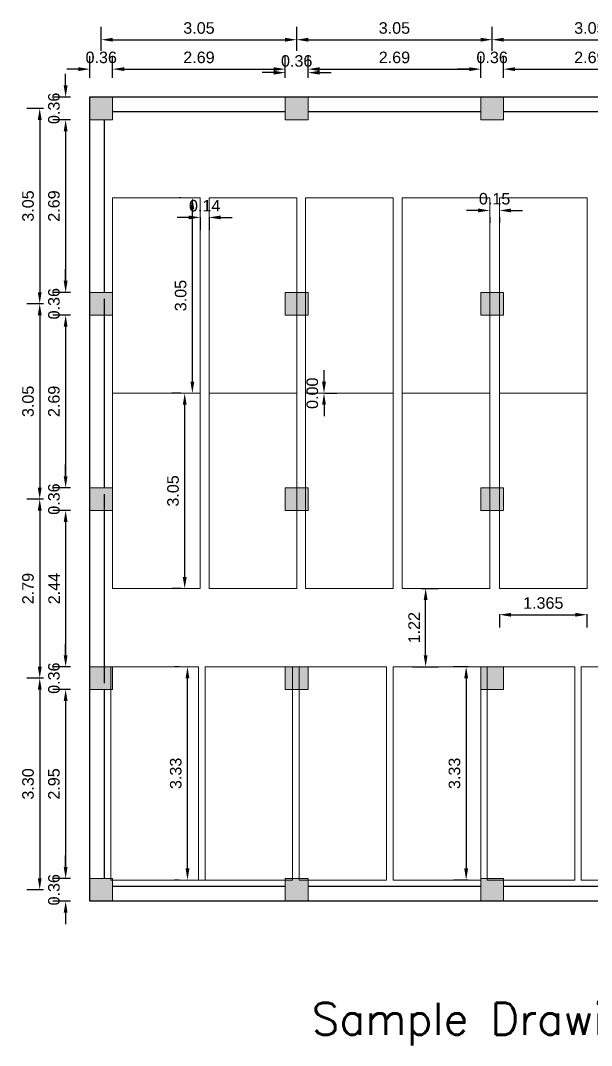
# Model space of a CAD drawing. Header units: metres. Extents: x 642627 to 642864, y 3061318 to 3061472.
# Drawn here: x 642708.19 to 642717.09, y 3061414.93 to 3061430.93 of the extents above; entities that cross this region are included whole.
import ezdxf

# ---------------------------------------------------------------- set-up
doc = ezdxf.new("R2010")
doc.units = ezdxf.units.M
doc.header["$MEASUREMENT"] = 0
doc.header["$PDMODE"] = 3
doc.header["$PDSIZE"] = 0.4
doc.linetypes.add('ACAD_ISO04W100', pattern=[30, 24, -3, 0, -3])
doc.layers.add('c_line', color=64, linetype='ACAD_ISO04W100', lineweight=9)
doc.layers.add('Frame', color=252, linetype='Continuous', lineweight=9)
doc.layers.add('Concrete Part', color=7, linetype='Continuous')
doc.styles.add('romans', font='romans.shx')
doc.styles.get("Standard").update_dxf_attribs({"font": 'arial.ttf'})
doc.dimstyles.get("Standard").update_dxf_attribs({"dimtxt": 0.18, "dimasz": 0.18, "dimexe": 0.18, "dimexo": 0.0625, "dimgap": 0.09, "dimtad": 1, "dimzin": 0, "dimdsep": 46, "dimtxsty": 'Standard', "dimcen": 0.09, "dimadec": 0, "dimazin": 0, "dimtfac": 1, "dimtix": 1, "dimtofl": 0, "dimtmove": 0, "dimatfit": 3, "dimfxl": 1, "dimtolj": 1, "dimtzin": 0, "dimarcsym": 0})

# ---------------------------------------------------------------- blocks, each defined once
blk = doc.blocks.new('*D60')
at = {"layer": 'c_line', "color": 0, "lineweight": -2, "transparency": 16777216}
for p, q in [((642714.439, 3061422.062), (642714.706, 3061422.062)), ((642714.506, 3061421.022), (642714.506, 3061421.882)), ((642714.3, 3061420.842), (642714.706, 3061420.842))]:
    blk.add_line(p, q, dxfattribs=at)
at = {"layer": 'c_line', "color": 0, "transparency": 16777216}
for points in [[(642714.476, 3061421.882), (642714.536, 3061421.882), (642714.506, 3061422.062)], [(642714.476, 3061421.022), (642714.536, 3061421.022), (642714.506, 3061420.842)]]:
    blk.add_solid(points, dxfattribs=at)
at = {"layer": 'Defpoints', "color": 0, "transparency": 16777216}
for p in [(642714.139, 3061422.062), (642714.506, 3061422.062), (642714, 3061420.842)]:
    blk.add_point(p, dxfattribs=at)
at = {"layer": 'c_line', "color": 0, "transparency": 16777216, "insert": (642714.326, 3061421.452), "char_height": 0.18, "attachment_point": 5, "rotation": 90}
blk.add_mtext('\\A1;1.22', dxfattribs=at)
blk = doc.blocks.new('*D61')
at = {"layer": 'c_line', "color": 0, "lineweight": -2, "transparency": 16777216}
for p, q in [((642715.167, 3061420.842), (642714.938, 3061420.842)), ((642715.138, 3061420.662), (642715.138, 3061417.695)), ((642715.167, 3061417.515), (642714.938, 3061417.515))]:
    blk.add_line(p, q, dxfattribs=at)
at = {"layer": 'c_line', "color": 0, "transparency": 16777216}
for points in [[(642715.108, 3061420.662), (642715.168, 3061420.662), (642715.138, 3061420.842)], [(642715.108, 3061417.695), (642715.168, 3061417.695), (642715.138, 3061417.515)]]:
    blk.add_solid(points, dxfattribs=at)
at = {"layer": 'Defpoints', "color": 0, "transparency": 16777216}
for p in [(642715.467, 3061420.842), (642715.138, 3061417.515), (642715.467, 3061417.515)]:
    blk.add_point(p, dxfattribs=at)
at = {"layer": 'c_line', "color": 0, "transparency": 16777216, "insert": (642714.956, 3061419.179), "char_height": 0.18, "attachment_point": 5, "rotation": 90}
blk.add_mtext('\\A1;3.33', dxfattribs=at)
blk = doc.blocks.new('*D63')
at = {"layer": 'c_line', "color": 0, "lineweight": -2, "transparency": 16777216}
for p, q in [((642712.921, 3061425.29), (642712.921, 3061425.47)), ((642712.934, 3061425.11), (642713.121, 3061425.11)), ((642712.934, 3061425.11), (642713.121, 3061425.11)), ((642712.921, 3061424.93), (642712.921, 3061424.75))]:
    blk.add_line(p, q, dxfattribs=at)
at = {"layer": 'c_line', "color": 0, "transparency": 16777216}
for points in [[(642712.891, 3061425.29), (642712.951, 3061425.29), (642712.921, 3061425.11)], [(642712.891, 3061424.93), (642712.951, 3061424.93), (642712.921, 3061425.11)]]:
    blk.add_solid(points, dxfattribs=at)
at = {"layer": 'Defpoints', "color": 0, "transparency": 16777216}
for p in [(642712.634, 3061425.11), (642712.634, 3061425.11), (642712.921, 3061425.11)]:
    blk.add_point(p, dxfattribs=at)
at = {"layer": 'c_line', "color": 0, "transparency": 16777216, "insert": (642712.739, 3061425.11), "char_height": 0.18, "attachment_point": 5, "rotation": 90}
blk.add_mtext('\\A1;0.00', dxfattribs=at)
blk = doc.blocks.new('*D69')
at = {"layer": 'c_line', "color": 0, "lineweight": -2, "transparency": 16777216}
for p, q in [((642710.69, 3061428.158), (642710.668, 3061428.158)), ((642710.868, 3061425.29), (642710.868, 3061427.978)), ((642710.69, 3061425.11), (642710.668, 3061425.11))]:
    blk.add_line(p, q, dxfattribs=at)
at = {"layer": 'c_line', "color": 0, "transparency": 16777216}
for points in [[(642710.838, 3061427.978), (642710.898, 3061427.978), (642710.868, 3061428.158)], [(642710.838, 3061425.29), (642710.898, 3061425.29), (642710.868, 3061425.11)]]:
    blk.add_solid(points, dxfattribs=at)
at = {"layer": 'Defpoints', "color": 0, "transparency": 16777216}
for p in [(642710.868, 3061428.158), (642710.99, 3061428.158), (642710.99, 3061425.11)]:
    blk.add_point(p, dxfattribs=at)
at = {"layer": 'c_line', "color": 0, "transparency": 16777216, "insert": (642710.686, 3061426.634), "char_height": 0.18, "attachment_point": 5, "rotation": 90}
blk.add_mtext('\\A1;3.05', dxfattribs=at)
blk = doc.blocks.new('*D70')
at = {"layer": 'c_line', "color": 0, "lineweight": -2, "transparency": 16777216}
for p, q in [((642710.69, 3061425.11), (642710.549, 3061425.11)), ((642710.749, 3061422.242), (642710.749, 3061424.93)), ((642710.69, 3061422.062), (642710.549, 3061422.062))]:
    blk.add_line(p, q, dxfattribs=at)
at = {"layer": 'c_line', "color": 0, "transparency": 16777216}
for points in [[(642710.719, 3061424.93), (642710.779, 3061424.93), (642710.749, 3061425.11)], [(642710.719, 3061422.242), (642710.779, 3061422.242), (642710.749, 3061422.062)]]:
    blk.add_solid(points, dxfattribs=at)
at = {"layer": 'Defpoints', "color": 0, "transparency": 16777216}
for p in [(642710.749, 3061425.11), (642710.99, 3061425.11), (642710.99, 3061422.062)]:
    blk.add_point(p, dxfattribs=at)
at = {"layer": 'c_line', "color": 0, "transparency": 16777216, "insert": (642710.567, 3061423.586), "char_height": 0.18, "attachment_point": 5, "rotation": 90}
blk.add_mtext('\\A1;3.05', dxfattribs=at)
blk = doc.blocks.new('*D71')
at = {"layer": 'c_line', "color": 0, "lineweight": -2, "transparency": 16777216}
for p, q in [((642710.664, 3061420.842), (642710.592, 3061420.842)), ((642710.792, 3061417.695), (642710.792, 3061420.662)), ((642710.664, 3061417.515), (642710.592, 3061417.515))]:
    blk.add_line(p, q, dxfattribs=at)
at = {"layer": 'c_line', "color": 0, "transparency": 16777216}
for points in [[(642710.762, 3061420.662), (642710.822, 3061420.662), (642710.792, 3061420.842)], [(642710.762, 3061417.695), (642710.822, 3061417.695), (642710.792, 3061417.515)]]:
    blk.add_solid(points, dxfattribs=at)
at = {"layer": 'Defpoints', "color": 0, "transparency": 16777216}
for p in [(642710.792, 3061420.842), (642710.964, 3061420.842), (642710.964, 3061417.515)]:
    blk.add_point(p, dxfattribs=at)
at = {"layer": 'c_line', "color": 0, "transparency": 16777216, "insert": (642710.61, 3061419.179), "char_height": 0.18, "attachment_point": 5, "rotation": 90}
blk.add_mtext('\\A1;3.33', dxfattribs=at)
blk = doc.blocks.new('*D72')
at = {"layer": 'c_line', "color": 0, "lineweight": -2, "transparency": 16777216}
for p, q in [((642710.81, 3061427.853), (642710.63, 3061427.853)), ((642710.99, 3061427.858), (642710.99, 3061427.653)), ((642711.13, 3061427.858), (642711.13, 3061427.653)), ((642711.31, 3061427.853), (642711.49, 3061427.853))]:
    blk.add_line(p, q, dxfattribs=at)
at = {"layer": 'c_line', "color": 0, "transparency": 16777216}
for points in [[(642710.81, 3061427.883), (642710.81, 3061427.823), (642710.99, 3061427.853)], [(642711.31, 3061427.883), (642711.31, 3061427.823), (642711.13, 3061427.853)]]:
    blk.add_solid(points, dxfattribs=at)
at = {"layer": 'Defpoints', "color": 0, "transparency": 16777216}
for p in [(642710.99, 3061428.158), (642711.13, 3061428.158), (642711.13, 3061427.853)]:
    blk.add_point(p, dxfattribs=at)
at = {"layer": 'c_line', "color": 0, "transparency": 16777216, "insert": (642711.06, 3061428.035), "char_height": 0.18, "attachment_point": 5}
blk.add_mtext('\\A1;0.14', dxfattribs=at)
blk = doc.blocks.new('*D64')
at = {"layer": 'c_line', "color": 0, "lineweight": -2, "transparency": 16777216}
for p, q in [((642715.325, 3061427.962), (642715.145, 3061427.962)), ((642715.505, 3061427.858), (642715.505, 3061427.762)), ((642715.657, 3061427.858), (642715.657, 3061427.762)), ((642715.837, 3061427.962), (642716.017, 3061427.962))]:
    blk.add_line(p, q, dxfattribs=at)
at = {"layer": 'c_line', "color": 0, "transparency": 16777216}
for points in [[(642715.325, 3061427.992), (642715.325, 3061427.932), (642715.505, 3061427.962)], [(642715.837, 3061427.992), (642715.837, 3061427.932), (642715.657, 3061427.962)]]:
    blk.add_solid(points, dxfattribs=at)
at = {"layer": 'Defpoints', "color": 0, "transparency": 16777216}
for p in [(642715.505, 3061428.158), (642715.657, 3061428.158), (642715.505, 3061427.962)]:
    blk.add_point(p, dxfattribs=at)
at = {"layer": 'c_line', "color": 0, "transparency": 16777216, "insert": (642715.581, 3061428.144), "char_height": 0.18, "attachment_point": 5}
blk.add_mtext('\\A1;0.15', dxfattribs=at)
blk = doc.blocks.new('*D65')
at = {"layer": 'c_line', "color": 0, "lineweight": -2, "transparency": 16777216}
for p, q in [((642709.269, 3061430.032), (642709.269, 3061430.367)), ((642709.625, 3061430.032), (642709.625, 3061430.367)), ((642709.089, 3061430.167), (642708.909, 3061430.167)), ((642709.805, 3061430.167), (642709.985, 3061430.167))]:
    blk.add_line(p, q, dxfattribs=at)
at = {"layer": 'c_line', "color": 0, "transparency": 16777216}
for points in [[(642709.089, 3061430.197), (642709.089, 3061430.137), (642709.269, 3061430.167)], [(642709.805, 3061430.197), (642709.805, 3061430.137), (642709.625, 3061430.167)]]:
    blk.add_solid(points, dxfattribs=at)
at = {"layer": 'Defpoints', "color": 0, "transparency": 16777216}
for p in [(642709.625, 3061430.167), (642709.269, 3061429.732), (642709.625, 3061429.732)]:
    blk.add_point(p, dxfattribs=at)
at = {"layer": 'c_line', "color": 0, "transparency": 16777216, "insert": (642709.447, 3061430.349), "char_height": 0.18, "attachment_point": 5}
blk.add_mtext('\\A1;0.36', dxfattribs=at)
blk = doc.blocks.new('*D66')
at = {"layer": 'c_line', "color": 0, "lineweight": -2, "transparency": 16777216}
for p, q in [((642708.892, 3061429.912), (642708.892, 3061430.092)), ((642708.969, 3061429.732), (642708.692, 3061429.732)), ((642708.969, 3061429.377), (642708.692, 3061429.377)), ((642708.892, 3061429.197), (642708.892, 3061429.017))]:
    blk.add_line(p, q, dxfattribs=at)
at = {"layer": 'c_line', "color": 0, "transparency": 16777216}
for points in [[(642708.862, 3061429.912), (642708.922, 3061429.912), (642708.892, 3061429.732)], [(642708.862, 3061429.197), (642708.922, 3061429.197), (642708.892, 3061429.377)]]:
    blk.add_solid(points, dxfattribs=at)
at = {"layer": 'Defpoints', "color": 0, "transparency": 16777216}
for p in [(642709.269, 3061429.732), (642708.892, 3061429.377), (642709.269, 3061429.377)]:
    blk.add_point(p, dxfattribs=at)
at = {"layer": 'c_line', "color": 0, "transparency": 16777216, "insert": (642708.71, 3061429.555), "char_height": 0.18, "attachment_point": 5, "rotation": 90}
blk.add_mtext('\\A1;0.36', dxfattribs=at)
blk = doc.blocks.new('*D67')
at = {"layer": 'c_line', "color": 0, "lineweight": -2, "transparency": 16777216}
for p, q in [((642709.447, 3061430.455), (642709.447, 3061430.826)), ((642712.495, 3061430.455), (642712.495, 3061430.826)), ((642709.627, 3061430.626), (642712.315, 3061430.626))]:
    blk.add_line(p, q, dxfattribs=at)
at = {"layer": 'c_line', "color": 0, "transparency": 16777216}
for points in [[(642709.627, 3061430.656), (642709.627, 3061430.596), (642709.447, 3061430.626)], [(642712.315, 3061430.656), (642712.315, 3061430.596), (642712.495, 3061430.626)]]:
    blk.add_solid(points, dxfattribs=at)
at = {"layer": 'Defpoints', "color": 0, "transparency": 16777216}
for p in [(642712.495, 3061430.626), (642709.447, 3061429.555), (642712.495, 3061429.555)]:
    blk.add_point(p, dxfattribs=at)
at = {"layer": 'c_line', "color": 0, "transparency": 16777216, "insert": (642710.971, 3061430.808), "char_height": 0.18, "attachment_point": 5}
blk.add_mtext('\\A1;3.05', dxfattribs=at)
blk = doc.blocks.new('*D84')
at = {"layer": 'c_line', "color": 0, "lineweight": -2, "transparency": 16777216}
for p, q in [((642708.547, 3061429.555), (642708.288, 3061429.555)), ((642708.488, 3061429.375), (642708.488, 3061426.687)), ((642708.547, 3061426.507), (642708.288, 3061426.507))]:
    blk.add_line(p, q, dxfattribs=at)
at = {"layer": 'c_line', "color": 0, "transparency": 16777216}
for points in [[(642708.458, 3061429.375), (642708.518, 3061429.375), (642708.488, 3061429.555)], [(642708.458, 3061426.687), (642708.518, 3061426.687), (642708.488, 3061426.507)]]:
    blk.add_solid(points, dxfattribs=at)
at = {"layer": 'Defpoints', "color": 0, "transparency": 16777216}
for p in [(642709.447, 3061429.555), (642708.488, 3061426.507), (642709.447, 3061426.507)]:
    blk.add_point(p, dxfattribs=at)
at = {"layer": 'c_line', "color": 0, "transparency": 16777216, "insert": (642708.306, 3061428.031), "char_height": 0.18, "attachment_point": 5, "rotation": 90}
blk.add_mtext('\\A1;3.05', dxfattribs=at)
blk = doc.blocks.new('*D85')
at = {"layer": 'c_line', "color": 0, "lineweight": -2, "transparency": 16777216}
for p, q in [((642709.625, 3061430.032), (642709.625, 3061430.367)), ((642712.317, 3061430.087), (642712.317, 3061430.367)), ((642709.805, 3061430.167), (642712.137, 3061430.167))]:
    blk.add_line(p, q, dxfattribs=at)
at = {"layer": 'c_line', "color": 0, "transparency": 16777216}
for points in [[(642709.805, 3061430.197), (642709.805, 3061430.137), (642709.625, 3061430.167)], [(642712.137, 3061430.197), (642712.137, 3061430.137), (642712.317, 3061430.167)]]:
    blk.add_solid(points, dxfattribs=at)
at = {"layer": 'Defpoints', "color": 0, "transparency": 16777216}
for p in [(642712.317, 3061430.167), (642712.317, 3061429.787), (642709.625, 3061429.732)]:
    blk.add_point(p, dxfattribs=at)
at = {"layer": 'c_line', "color": 0, "transparency": 16777216, "insert": (642710.971, 3061430.349), "char_height": 0.18, "attachment_point": 5}
blk.add_mtext('\\A1;2.69', dxfattribs=at)
blk = doc.blocks.new('*D86')
at = {"layer": 'c_line', "color": 0, "lineweight": -2, "transparency": 16777216}
for p, q in [((642712.317, 3061430.032), (642712.317, 3061430.312)), ((642712.673, 3061430.032), (642712.673, 3061430.312)), ((642712.137, 3061430.112), (642711.957, 3061430.112)), ((642712.853, 3061430.112), (642713.033, 3061430.112))]:
    blk.add_line(p, q, dxfattribs=at)
at = {"layer": 'c_line', "color": 0, "transparency": 16777216}
for points in [[(642712.137, 3061430.142), (642712.137, 3061430.082), (642712.317, 3061430.112)], [(642712.853, 3061430.142), (642712.853, 3061430.082), (642712.673, 3061430.112)]]:
    blk.add_solid(points, dxfattribs=at)
at = {"layer": 'Defpoints', "color": 0, "transparency": 16777216}
for p in [(642712.673, 3061430.112), (642712.317, 3061429.732), (642712.673, 3061429.732)]:
    blk.add_point(p, dxfattribs=at)
at = {"layer": 'c_line', "color": 0, "transparency": 16777216, "insert": (642712.495, 3061430.294), "char_height": 0.18, "attachment_point": 5}
blk.add_mtext('\\A1;0.36', dxfattribs=at)
blk = doc.blocks.new('*D87')
at = {"layer": 'c_line', "color": 0, "lineweight": -2, "transparency": 16777216}
for p, q in [((642712.673, 3061430.032), (642712.673, 3061430.367)), ((642715.365, 3061430.032), (642715.365, 3061430.367)), ((642712.853, 3061430.167), (642715.185, 3061430.167))]:
    blk.add_line(p, q, dxfattribs=at)
at = {"layer": 'c_line', "color": 0, "transparency": 16777216}
for points in [[(642712.853, 3061430.197), (642712.853, 3061430.137), (642712.673, 3061430.167)], [(642715.185, 3061430.197), (642715.185, 3061430.137), (642715.365, 3061430.167)]]:
    blk.add_solid(points, dxfattribs=at)
at = {"layer": 'Defpoints', "color": 0, "transparency": 16777216}
for p in [(642715.365, 3061430.167), (642712.673, 3061429.732), (642715.365, 3061429.732)]:
    blk.add_point(p, dxfattribs=at)
at = {"layer": 'c_line', "color": 0, "transparency": 16777216, "insert": (642714.019, 3061430.349), "char_height": 0.18, "attachment_point": 5}
blk.add_mtext('\\A1;2.69', dxfattribs=at)
blk = doc.blocks.new('*D88')
at = {"layer": 'c_line', "color": 0, "lineweight": -2, "transparency": 16777216}
for p, q in [((642715.365, 3061430.032), (642715.365, 3061430.367)), ((642715.721, 3061430.032), (642715.721, 3061430.367)), ((642715.185, 3061430.167), (642715.005, 3061430.167)), ((642715.901, 3061430.167), (642716.081, 3061430.167))]:
    blk.add_line(p, q, dxfattribs=at)
at = {"layer": 'c_line', "color": 0, "transparency": 16777216}
for points in [[(642715.185, 3061430.197), (642715.185, 3061430.137), (642715.365, 3061430.167)], [(642715.901, 3061430.197), (642715.901, 3061430.137), (642715.721, 3061430.167)]]:
    blk.add_solid(points, dxfattribs=at)
at = {"layer": 'Defpoints', "color": 0, "transparency": 16777216}
for p in [(642715.721, 3061430.167), (642715.365, 3061429.732), (642715.721, 3061429.732)]:
    blk.add_point(p, dxfattribs=at)
at = {"layer": 'c_line', "color": 0, "transparency": 16777216, "insert": (642715.543, 3061430.349), "char_height": 0.18, "attachment_point": 5}
blk.add_mtext('\\A1;0.36', dxfattribs=at)
blk = doc.blocks.new('*D89')
at = {"layer": 'c_line', "color": 0, "lineweight": -2, "transparency": 16777216}
for p, q in [((642715.721, 3061430.032), (642715.721, 3061430.367)), ((642718.413, 3061430.032), (642718.413, 3061430.367)), ((642715.901, 3061430.167), (642718.233, 3061430.167))]:
    blk.add_line(p, q, dxfattribs=at)
at = {"layer": 'c_line', "color": 0, "transparency": 16777216}
for points in [[(642715.901, 3061430.197), (642715.901, 3061430.137), (642715.721, 3061430.167)], [(642718.233, 3061430.197), (642718.233, 3061430.137), (642718.413, 3061430.167)]]:
    blk.add_solid(points, dxfattribs=at)
at = {"layer": 'Defpoints', "color": 0, "transparency": 16777216}
for p in [(642718.413, 3061430.167), (642715.721, 3061429.732), (642718.413, 3061429.732)]:
    blk.add_point(p, dxfattribs=at)
at = {"layer": 'c_line', "color": 0, "transparency": 16777216, "insert": (642717.067, 3061430.349), "char_height": 0.18, "attachment_point": 5}
blk.add_mtext('\\A1;2.69', dxfattribs=at)
blk = doc.blocks.new('*D78')
at = {"layer": 'c_line', "color": 0, "lineweight": -2, "transparency": 16777216}
for p, q in [((642712.495, 3061430.455), (642712.495, 3061430.826)), ((642715.543, 3061430.455), (642715.543, 3061430.826)), ((642712.675, 3061430.626), (642715.363, 3061430.626))]:
    blk.add_line(p, q, dxfattribs=at)
at = {"layer": 'c_line', "color": 0, "transparency": 16777216}
for points in [[(642712.675, 3061430.656), (642712.675, 3061430.596), (642712.495, 3061430.626)], [(642715.363, 3061430.656), (642715.363, 3061430.596), (642715.543, 3061430.626)]]:
    blk.add_solid(points, dxfattribs=at)
at = {"layer": 'Defpoints', "color": 0, "transparency": 16777216}
for p in [(642715.543, 3061430.626), (642712.495, 3061429.555), (642715.543, 3061429.555)]:
    blk.add_point(p, dxfattribs=at)
at = {"layer": 'c_line', "color": 0, "transparency": 16777216, "insert": (642714.019, 3061430.808), "char_height": 0.18, "attachment_point": 5}
blk.add_mtext('\\A1;3.05', dxfattribs=at)
blk = doc.blocks.new('*D91')
at = {"layer": 'c_line', "color": 0, "lineweight": -2, "transparency": 16777216}
for p, q in [((642715.543, 3061430.455), (642715.543, 3061430.826)), ((642718.591, 3061430.455), (642718.591, 3061430.826)), ((642715.723, 3061430.626), (642718.411, 3061430.626))]:
    blk.add_line(p, q, dxfattribs=at)
at = {"layer": 'c_line', "color": 0, "transparency": 16777216}
for points in [[(642715.723, 3061430.656), (642715.723, 3061430.596), (642715.543, 3061430.626)], [(642718.411, 3061430.656), (642718.411, 3061430.596), (642718.591, 3061430.626)]]:
    blk.add_solid(points, dxfattribs=at)
at = {"layer": 'Defpoints', "color": 0, "transparency": 16777216}
for p in [(642718.591, 3061430.626), (642715.543, 3061429.555), (642718.591, 3061429.555)]:
    blk.add_point(p, dxfattribs=at)
at = {"layer": 'c_line', "color": 0, "transparency": 16777216, "insert": (642717.067, 3061430.808), "char_height": 0.18, "attachment_point": 5}
blk.add_mtext('\\A1;3.05', dxfattribs=at)
blk = doc.blocks.new('*D94')
at = {"layer": 'c_line', "color": 0, "lineweight": -2, "transparency": 16777216}
for p, q in [((642708.547, 3061426.507), (642708.288, 3061426.507)), ((642708.488, 3061426.327), (642708.488, 3061423.639)), ((642708.547, 3061423.459), (642708.288, 3061423.459))]:
    blk.add_line(p, q, dxfattribs=at)
at = {"layer": 'c_line', "color": 0, "transparency": 16777216}
for points in [[(642708.458, 3061426.327), (642708.518, 3061426.327), (642708.488, 3061426.507)], [(642708.458, 3061423.639), (642708.518, 3061423.639), (642708.488, 3061423.459)]]:
    blk.add_solid(points, dxfattribs=at)
at = {"layer": 'Defpoints', "color": 0, "transparency": 16777216}
for p in [(642709.447, 3061426.507), (642708.488, 3061423.459), (642709.447, 3061423.459)]:
    blk.add_point(p, dxfattribs=at)
at = {"layer": 'c_line', "color": 0, "transparency": 16777216, "insert": (642708.306, 3061424.983), "char_height": 0.18, "attachment_point": 5, "rotation": 90}
blk.add_mtext('\\A1;3.05', dxfattribs=at)
blk = doc.blocks.new('*D95')
at = {"layer": 'c_line', "color": 0, "lineweight": -2, "transparency": 16777216}
for p, q in [((642708.547, 3061423.459), (642708.288, 3061423.459)), ((642708.488, 3061423.279), (642708.488, 3061420.845)), ((642708.547, 3061420.665), (642708.288, 3061420.665))]:
    blk.add_line(p, q, dxfattribs=at)
at = {"layer": 'c_line', "color": 0, "transparency": 16777216}
for points in [[(642708.458, 3061423.279), (642708.518, 3061423.279), (642708.488, 3061423.459)], [(642708.458, 3061420.845), (642708.518, 3061420.845), (642708.488, 3061420.665)]]:
    blk.add_solid(points, dxfattribs=at)
at = {"layer": 'Defpoints', "color": 0, "transparency": 16777216}
for p in [(642709.447, 3061423.459), (642708.488, 3061420.665), (642709.447, 3061420.665)]:
    blk.add_point(p, dxfattribs=at)
at = {"layer": 'c_line', "color": 0, "transparency": 16777216, "insert": (642708.306, 3061422.062), "char_height": 0.18, "attachment_point": 5, "rotation": 90}
blk.add_mtext('\\A1;2.79', dxfattribs=at)
blk = doc.blocks.new('*D96')
at = {"layer": 'c_line', "color": 0, "lineweight": -2, "transparency": 16777216}
for p, q in [((642708.547, 3061420.665), (642708.288, 3061420.665)), ((642708.488, 3061420.485), (642708.488, 3061417.543)), ((642708.547, 3061417.363), (642708.288, 3061417.363))]:
    blk.add_line(p, q, dxfattribs=at)
at = {"layer": 'c_line', "color": 0, "transparency": 16777216}
for points in [[(642708.458, 3061420.485), (642708.518, 3061420.485), (642708.488, 3061420.665)], [(642708.458, 3061417.543), (642708.518, 3061417.543), (642708.488, 3061417.363)]]:
    blk.add_solid(points, dxfattribs=at)
at = {"layer": 'Defpoints', "color": 0, "transparency": 16777216}
for p in [(642709.447, 3061420.665), (642708.488, 3061417.363), (642709.447, 3061417.363)]:
    blk.add_point(p, dxfattribs=at)
at = {"layer": 'c_line', "color": 0, "transparency": 16777216, "insert": (642708.306, 3061419.014), "char_height": 0.18, "attachment_point": 5, "rotation": 90}
blk.add_mtext('\\A1;3.30', dxfattribs=at)
blk = doc.blocks.new('*D97')
at = {"layer": 'c_line', "color": 0, "lineweight": -2, "transparency": 16777216}
for p, q in [((642708.969, 3061429.377), (642708.692, 3061429.377)), ((642708.892, 3061429.197), (642708.892, 3061426.864)), ((642708.969, 3061426.684), (642708.692, 3061426.684))]:
    blk.add_line(p, q, dxfattribs=at)
at = {"layer": 'c_line', "color": 0, "transparency": 16777216}
for points in [[(642708.862, 3061429.197), (642708.922, 3061429.197), (642708.892, 3061429.377)], [(642708.862, 3061426.864), (642708.922, 3061426.864), (642708.892, 3061426.684)]]:
    blk.add_solid(points, dxfattribs=at)
at = {"layer": 'Defpoints', "color": 0, "transparency": 16777216}
for p in [(642709.269, 3061429.377), (642708.892, 3061426.684), (642709.269, 3061426.684)]:
    blk.add_point(p, dxfattribs=at)
at = {"layer": 'c_line', "color": 0, "transparency": 16777216, "insert": (642708.71, 3061428.031), "char_height": 0.18, "attachment_point": 5, "rotation": 90}
blk.add_mtext('\\A1;2.69', dxfattribs=at)
blk = doc.blocks.new('*D98')
at = {"layer": 'c_line', "color": 0, "lineweight": -2, "transparency": 16777216}
for p, q in [((642708.892, 3061426.864), (642708.892, 3061427.044)), ((642708.969, 3061426.684), (642708.692, 3061426.684)), ((642708.969, 3061426.329), (642708.692, 3061426.329)), ((642708.892, 3061426.149), (642708.892, 3061425.969))]:
    blk.add_line(p, q, dxfattribs=at)
at = {"layer": 'c_line', "color": 0, "transparency": 16777216}
for points in [[(642708.862, 3061426.864), (642708.922, 3061426.864), (642708.892, 3061426.684)], [(642708.862, 3061426.149), (642708.922, 3061426.149), (642708.892, 3061426.329)]]:
    blk.add_solid(points, dxfattribs=at)
at = {"layer": 'Defpoints', "color": 0, "transparency": 16777216}
for p in [(642709.269, 3061426.684), (642708.892, 3061426.329), (642709.269, 3061426.329)]:
    blk.add_point(p, dxfattribs=at)
at = {"layer": 'c_line', "color": 0, "transparency": 16777216, "insert": (642708.71, 3061426.507), "char_height": 0.18, "attachment_point": 5, "rotation": 90}
blk.add_mtext('\\A1;0.36', dxfattribs=at)
blk = doc.blocks.new('*D79')
at = {"layer": 'c_line', "color": 0, "lineweight": -2, "transparency": 16777216}
for p, q in [((642708.969, 3061426.329), (642708.692, 3061426.329)), ((642708.892, 3061426.149), (642708.892, 3061423.816)), ((642708.969, 3061423.636), (642708.692, 3061423.636))]:
    blk.add_line(p, q, dxfattribs=at)
at = {"layer": 'c_line', "color": 0, "transparency": 16777216}
for points in [[(642708.862, 3061426.149), (642708.922, 3061426.149), (642708.892, 3061426.329)], [(642708.862, 3061423.816), (642708.922, 3061423.816), (642708.892, 3061423.636)]]:
    blk.add_solid(points, dxfattribs=at)
at = {"layer": 'Defpoints', "color": 0, "transparency": 16777216}
for p in [(642709.269, 3061426.329), (642708.892, 3061423.636), (642709.269, 3061423.636)]:
    blk.add_point(p, dxfattribs=at)
at = {"layer": 'c_line', "color": 0, "transparency": 16777216, "insert": (642708.71, 3061424.983), "char_height": 0.18, "attachment_point": 5, "rotation": 90}
blk.add_mtext('\\A1;2.69', dxfattribs=at)
blk = doc.blocks.new('*D80')
at = {"layer": 'c_line', "color": 0, "lineweight": -2, "transparency": 16777216}
for p, q in [((642708.892, 3061423.816), (642708.892, 3061423.996)), ((642708.969, 3061423.636), (642708.692, 3061423.636)), ((642708.969, 3061423.281), (642708.692, 3061423.281)), ((642708.892, 3061423.101), (642708.892, 3061422.921))]:
    blk.add_line(p, q, dxfattribs=at)
at = {"layer": 'c_line', "color": 0, "transparency": 16777216}
for points in [[(642708.862, 3061423.816), (642708.922, 3061423.816), (642708.892, 3061423.636)], [(642708.862, 3061423.101), (642708.922, 3061423.101), (642708.892, 3061423.281)]]:
    blk.add_solid(points, dxfattribs=at)
at = {"layer": 'Defpoints', "color": 0, "transparency": 16777216}
for p in [(642709.269, 3061423.636), (642708.892, 3061423.281), (642709.269, 3061423.281)]:
    blk.add_point(p, dxfattribs=at)
at = {"layer": 'c_line', "color": 0, "transparency": 16777216, "insert": (642708.71, 3061423.459), "char_height": 0.18, "attachment_point": 5, "rotation": 90}
blk.add_mtext('\\A1;0.36', dxfattribs=at)
blk = doc.blocks.new('*D81')
at = {"layer": 'c_line', "color": 0, "lineweight": -2, "transparency": 16777216}
for p, q in [((642708.969, 3061423.281), (642708.692, 3061423.281)), ((642708.892, 3061423.101), (642708.892, 3061421.022)), ((642708.969, 3061420.842), (642708.692, 3061420.842))]:
    blk.add_line(p, q, dxfattribs=at)
at = {"layer": 'c_line', "color": 0, "transparency": 16777216}
for points in [[(642708.862, 3061423.101), (642708.922, 3061423.101), (642708.892, 3061423.281)], [(642708.862, 3061421.022), (642708.922, 3061421.022), (642708.892, 3061420.842)]]:
    blk.add_solid(points, dxfattribs=at)
at = {"layer": 'Defpoints', "color": 0, "transparency": 16777216}
for p in [(642709.269, 3061423.281), (642708.892, 3061420.842), (642709.269, 3061420.842)]:
    blk.add_point(p, dxfattribs=at)
at = {"layer": 'c_line', "color": 0, "transparency": 16777216, "insert": (642708.712, 3061422.062), "char_height": 0.18, "attachment_point": 5, "rotation": 90}
blk.add_mtext('\\A1;2.44', dxfattribs=at)
blk = doc.blocks.new('*D82')
at = {"layer": 'c_line', "color": 0, "lineweight": -2, "transparency": 16777216}
for p, q in [((642708.892, 3061421.022), (642708.892, 3061421.202)), ((642708.969, 3061420.842), (642708.692, 3061420.842)), ((642708.969, 3061420.487), (642708.692, 3061420.487)), ((642708.892, 3061420.307), (642708.892, 3061420.127))]:
    blk.add_line(p, q, dxfattribs=at)
at = {"layer": 'c_line', "color": 0, "transparency": 16777216}
for points in [[(642708.862, 3061421.022), (642708.922, 3061421.022), (642708.892, 3061420.842)], [(642708.862, 3061420.307), (642708.922, 3061420.307), (642708.892, 3061420.487)]]:
    blk.add_solid(points, dxfattribs=at)
at = {"layer": 'Defpoints', "color": 0, "transparency": 16777216}
for p in [(642709.269, 3061420.842), (642708.892, 3061420.487), (642709.269, 3061420.487)]:
    blk.add_point(p, dxfattribs=at)
at = {"layer": 'c_line', "color": 0, "transparency": 16777216, "insert": (642708.71, 3061420.665), "char_height": 0.18, "attachment_point": 5, "rotation": 90}
blk.add_mtext('\\A1;0.36', dxfattribs=at)
blk = doc.blocks.new('*D83')
at = {"layer": 'c_line', "color": 0, "lineweight": -2, "transparency": 16777216}
for p, q in [((642708.969, 3061420.487), (642708.692, 3061420.487)), ((642708.892, 3061420.307), (642708.892, 3061417.72)), ((642708.969, 3061417.54), (642708.692, 3061417.54))]:
    blk.add_line(p, q, dxfattribs=at)
at = {"layer": 'c_line', "color": 0, "transparency": 16777216}
for points in [[(642708.862, 3061420.307), (642708.922, 3061420.307), (642708.892, 3061420.487)], [(642708.862, 3061417.72), (642708.922, 3061417.72), (642708.892, 3061417.54)]]:
    blk.add_solid(points, dxfattribs=at)
at = {"layer": 'Defpoints', "color": 0, "transparency": 16777216}
for p in [(642709.269, 3061420.487), (642708.892, 3061417.54), (642709.269, 3061417.54)]:
    blk.add_point(p, dxfattribs=at)
at = {"layer": 'c_line', "color": 0, "transparency": 16777216, "insert": (642708.71, 3061419.014), "char_height": 0.18, "attachment_point": 5, "rotation": 90}
blk.add_mtext('\\A1;2.95', dxfattribs=at)
blk = doc.blocks.new('*D99')
at = {"layer": 'c_line', "color": 0, "lineweight": -2, "transparency": 16777216}
for p, q in [((642708.892, 3061417.72), (642708.892, 3061417.9)), ((642708.969, 3061417.54), (642708.692, 3061417.54)), ((642708.969, 3061417.185), (642708.692, 3061417.185)), ((642708.892, 3061417.005), (642708.892, 3061416.825))]:
    blk.add_line(p, q, dxfattribs=at)
at = {"layer": 'c_line', "color": 0, "transparency": 16777216}
for points in [[(642708.862, 3061417.72), (642708.922, 3061417.72), (642708.892, 3061417.54)], [(642708.862, 3061417.005), (642708.922, 3061417.005), (642708.892, 3061417.185)]]:
    blk.add_solid(points, dxfattribs=at)
at = {"layer": 'Defpoints', "color": 0, "transparency": 16777216}
for p in [(642709.269, 3061417.54), (642708.892, 3061417.185), (642709.269, 3061417.185)]:
    blk.add_point(p, dxfattribs=at)
at = {"layer": 'c_line', "color": 0, "transparency": 16777216, "insert": (642708.71, 3061417.363), "char_height": 0.18, "attachment_point": 5, "rotation": 90}
blk.add_mtext('\\A1;0.36', dxfattribs=at)
blk = doc.blocks.new('*D105')
at = {"layer": 'c_line', "color": 0, "lineweight": -2, "transparency": 16777216}
for p, q in [((642715.657, 3061421.662), (642715.657, 3061421.454)), ((642715.837, 3061421.654), (642716.842, 3061421.654)), ((642717.022, 3061421.662), (642717.022, 3061421.454))]:
    blk.add_line(p, q, dxfattribs=at)
at = {"layer": 'c_line', "color": 0, "transparency": 16777216}
for points in [[(642715.837, 3061421.684), (642715.837, 3061421.624), (642715.657, 3061421.654)], [(642716.842, 3061421.684), (642716.842, 3061421.624), (642717.022, 3061421.654)]]:
    blk.add_solid(points, dxfattribs=at)
at = {"layer": 'Defpoints', "color": 0, "transparency": 16777216}
for p in [(642715.657, 3061422.062, 788.92), (642717.022, 3061422.062, 788.92), (642717.022, 3061421.654)]:
    blk.add_point(p, dxfattribs=at)
at = {"layer": 'c_line', "color": 0, "transparency": 16777216, "insert": (642716.34, 3061421.836), "char_height": 0.18, "attachment_point": 5}
blk.add_mtext('\\A1;1.365', dxfattribs=at)

msp = doc.modelspace()

# ---------------------------------------------------------------- hatches: boundary and pattern name
at = {"layer": 'c_line', "true_color": 0x9898cc}
h = msp.add_hatch(color=253, dxfattribs=at)
h.dxf.hatch_style = 1
h.paths.add_polyline_path([(642709.269, 3061429.7324), (642709.6246, 3061429.7324), (642709.6246, 3061429.3768), (642709.269, 3061429.3768)])
h = msp.add_hatch(color=253, dxfattribs=at)
h.dxf.hatch_style = 1
h.paths.add_polyline_path([(642712.317, 3061429.7324), (642712.6726, 3061429.7324), (642712.6726, 3061429.3768), (642712.317, 3061429.3768)])
h = msp.add_hatch(color=253, dxfattribs=at)
h.dxf.hatch_style = 1
h.paths.add_polyline_path([(642715.365, 3061429.7324), (642715.7206, 3061429.7324), (642715.7206, 3061429.3768), (642715.365, 3061429.3768)])
h = msp.add_hatch(color=253, dxfattribs=at)
h.dxf.hatch_style = 1
h.paths.add_polyline_path([(642709.269, 3061426.6844), (642709.6246, 3061426.6844), (642709.6246, 3061426.3288), (642709.269, 3061426.3288)])
h = msp.add_hatch(color=253, dxfattribs=at)
h.dxf.hatch_style = 1
h.paths.add_polyline_path([(642712.317, 3061426.6844), (642712.6726, 3061426.6844), (642712.6726, 3061426.3288), (642712.317, 3061426.3288)])
h = msp.add_hatch(color=253, dxfattribs=at)
h.dxf.hatch_style = 1
h.paths.add_polyline_path([(642715.365, 3061426.6844), (642715.7206, 3061426.6844), (642715.7206, 3061426.3288), (642715.365, 3061426.3288)])
h = msp.add_hatch(color=253, dxfattribs=at)
h.dxf.hatch_style = 1
h.paths.add_polyline_path([(642709.269, 3061423.6364), (642709.6246, 3061423.6364), (642709.6246, 3061423.2808), (642709.269, 3061423.2808)])
h = msp.add_hatch(color=253, dxfattribs=at)
h.dxf.hatch_style = 1
h.paths.add_polyline_path([(642712.317, 3061423.6364), (642712.6726, 3061423.6364), (642712.6726, 3061423.2808), (642712.317, 3061423.2808)])
h = msp.add_hatch(color=253, dxfattribs=at)
h.dxf.hatch_style = 1
h.paths.add_polyline_path([(642715.365, 3061423.6364), (642715.7206, 3061423.6364), (642715.7206, 3061423.2808), (642715.365, 3061423.2808)])
h = msp.add_hatch(color=253, dxfattribs=at)
h.dxf.hatch_style = 1
h.paths.add_polyline_path([(642709.269, 3061420.8424), (642709.6246, 3061420.8424), (642709.6246, 3061420.4868), (642709.269, 3061420.4868)])
h = msp.add_hatch(color=253, dxfattribs=at)
h.dxf.hatch_style = 1
h.paths.add_polyline_path([(642712.317, 3061420.8424), (642712.6726, 3061420.8424), (642712.6726, 3061420.4868), (642712.317, 3061420.4868)])
h = msp.add_hatch(color=253, dxfattribs=at)
h.dxf.hatch_style = 1
h.paths.add_polyline_path([(642715.365, 3061420.8424), (642715.7206, 3061420.8424), (642715.7206, 3061420.4868), (642715.365, 3061420.4868)])
h = msp.add_hatch(color=253, dxfattribs=at)
h.dxf.hatch_style = 1
h.paths.add_polyline_path([(642709.269, 3061417.5404), (642709.6246, 3061417.5404), (642709.6246, 3061417.1848), (642709.269, 3061417.1848)])
h = msp.add_hatch(color=253, dxfattribs=at)
h.dxf.hatch_style = 1
h.paths.add_polyline_path([(642712.317, 3061417.5404), (642712.6726, 3061417.5404), (642712.6726, 3061417.1848), (642712.317, 3061417.1848)])
h = msp.add_hatch(color=253, dxfattribs=at)
h.dxf.hatch_style = 1
h.paths.add_polyline_path([(642715.365, 3061417.5404), (642715.7206, 3061417.5404), (642715.7206, 3061417.1848), (642715.365, 3061417.1848)])

# ---------------------------------------------------------------- linework, layer by layer
at = {"layer": 'c_line', "elevation": 788.9197}
for points in [[(642709.269, 3061429.7324), (642709.6246, 3061429.7324), (642709.6246, 3061429.3768), (642709.269, 3061429.3768)], [(642712.317, 3061429.7324), (642712.6726, 3061429.7324), (642712.6726, 3061429.3768), (642712.317, 3061429.3768)], [(642715.365, 3061429.7324), (642715.7206, 3061429.7324), (642715.7206, 3061429.3768), (642715.365, 3061429.3768)], [(642709.269, 3061426.6844), (642709.6246, 3061426.6844), (642709.6246, 3061426.3288), (642709.269, 3061426.3288)], [(642712.317, 3061426.6844), (642712.6726, 3061426.6844), (642712.6726, 3061426.3288), (642712.317, 3061426.3288)], [(642715.365, 3061426.6844), (642715.7206, 3061426.6844), (642715.7206, 3061426.3288), (642715.365, 3061426.3288)], [(642709.269, 3061423.6364), (642709.6246, 3061423.6364), (642709.6246, 3061423.2808), (642709.269, 3061423.2808)], [(642712.317, 3061423.6364), (642712.6726, 3061423.6364), (642712.6726, 3061423.2808), (642712.317, 3061423.2808)], [(642715.365, 3061423.6364), (642715.7206, 3061423.6364), (642715.7206, 3061423.2808), (642715.365, 3061423.2808)], [(642709.269, 3061420.8424), (642709.6246, 3061420.8424), (642709.6246, 3061420.4868), (642709.269, 3061420.4868)], [(642712.317, 3061420.8424), (642712.6726, 3061420.8424), (642712.6726, 3061420.4868), (642712.317, 3061420.4868)], [(642715.365, 3061420.8424), (642715.7206, 3061420.8424), (642715.7206, 3061420.4868), (642715.365, 3061420.4868)], [(642709.269, 3061417.5404), (642709.6246, 3061417.5404), (642709.6246, 3061417.1848), (642709.269, 3061417.1848)], [(642712.317, 3061417.5404), (642712.6726, 3061417.5404), (642712.6726, 3061417.1848), (642712.317, 3061417.1848)], [(642715.365, 3061417.5404), (642715.7206, 3061417.5404), (642715.7206, 3061417.1848), (642715.365, 3061417.1848)]]:
    msp.add_lwpolyline(points, close=True, dxfattribs=at)
for points in [[(642709.4976, 3061417.5404), (642709.4976, 3061420.4868)], [(642709.5992, 3061417.5404), (642709.5992, 3061420.4868)], [(642712.317, 3061417.515), (642709.6246, 3061417.515)]]:
    msp.add_lwpolyline(points, dxfattribs=at)
at = {"layer": 'Concrete Part'}
for p, q in [((642709.269, 3061417.1848, 788.9197), (642709.269, 3061429.7324, 788.9197)), ((642709.269, 3061429.7324, 788.9197), (642715.7206, 3061429.7324, 788.9197)), ((642715.7206, 3061429.7324, 788.9197), (642718.413, 3061429.7324, 788.9197)), ((642709.6246, 3061429.5038, 788.9197), (642712.317, 3061429.5038, 788.9197)), ((642712.6726, 3061429.5038, 788.9197), (642715.365, 3061429.5038, 788.9197)), ((642715.7206, 3061429.5038, 788.9197), (642718.413, 3061429.5038, 788.9197)), ((642709.4976, 3061426.6844, 788.9197), (642709.4976, 3061429.3768, 788.9197)), ((642709.4976, 3061423.6364, 788.9197), (642709.4976, 3061426.5828, 788.9197)), ((642709.4976, 3061420.5884, 788.9197), (642709.4976, 3061423.5348, 788.9197)), ((642709.4976, 3061417.5404, 788.9197), (642709.4976, 3061420.4868, 788.9197)), ((642712.317, 3061417.4134, 788.9197), (642709.6246, 3061417.4134, 788.9197)), ((642715.365, 3061417.4134, 788.9197), (642712.6726, 3061417.4134, 788.9197)), ((642718.413, 3061417.4134, 788.9197), (642715.7206, 3061417.4134, 788.9197)), ((642724.8646, 3061417.1848, 788.9197), (642709.269, 3061417.1848, 788.9197))]:
    msp.add_line(p, q, dxfattribs=at)
at = {"layer": 'Frame', "elevation": 788.9197}
for points in [[(642710.9898, 3061428.1576), (642709.6246, 3061428.1576), (642709.6246, 3061425.1096), (642710.9898, 3061425.1096)], [(642712.4948, 3061428.1576), (642711.1295, 3061428.1576), (642711.1295, 3061425.1096), (642712.4948, 3061425.1096)], [(642713.9997, 3061428.1576), (642712.6345, 3061428.1576), (642712.6345, 3061425.1096), (642713.9997, 3061425.1096)], [(642715.5047, 3061428.1576), (642714.1394, 3061428.1576), (642714.1394, 3061425.1096), (642715.5047, 3061425.1096)], [(642717.0223, 3061428.1576), (642715.6571, 3061428.1576), (642715.6571, 3061425.1096), (642717.0223, 3061425.1096)], [(642710.9898, 3061425.1096), (642709.6246, 3061425.1096), (642709.6246, 3061422.0616), (642710.9898, 3061422.0616)], [(642712.4948, 3061425.1096), (642711.1295, 3061425.1096), (642711.1295, 3061422.0616), (642712.4948, 3061422.0616)], [(642713.9997, 3061425.1096), (642712.6345, 3061425.1096), (642712.6345, 3061422.0616), (642713.9997, 3061422.0616)], [(642715.5047, 3061425.1096), (642714.1394, 3061425.1096), (642714.1394, 3061422.0616), (642715.5047, 3061422.0616)], [(642717.0223, 3061425.1096), (642715.6571, 3061425.1096), (642715.6571, 3061422.0616), (642717.0223, 3061422.0616)], [(642710.9644, 3061420.8424), (642709.5992, 3061420.8424), (642709.5992, 3061417.515), (642710.9644, 3061417.515)], [(642712.4313, 3061420.8424), (642711.066, 3061420.8424), (642711.066, 3061417.515), (642712.4313, 3061417.515)], [(642713.8981, 3061420.8424), (642712.5329, 3061420.8424), (642712.5329, 3061417.515), (642713.8981, 3061417.515)], [(642715.365, 3061420.8424), (642713.9997, 3061420.8424), (642713.9997, 3061417.515), (642715.365, 3061417.515)], [(642716.8318, 3061420.8424), (642715.4666, 3061420.8424), (642715.4666, 3061417.515), (642716.8318, 3061417.515)], [(642718.2987, 3061420.8424), (642716.9334, 3061420.8424), (642716.9334, 3061417.515), (642718.2987, 3061417.515)]]:
    msp.add_lwpolyline(points, close=True, dxfattribs=at)

# ---------------------------------------------------------------- texts
at = {"layer": 'c_line', "insert": (642712.7306, 3061415.5999), "char_height": 0.5, "attachment_point": 1, "style": 'romans'}
msp.add_mtext_dynamic_manual_height_columns('Sample Drawing', width=12.940119, gutter_width=5, heights=[0], dxfattribs=at)

# ---------------------------------------------------------------- dimensions: what is measured, and where the dimension line sits
at = {"layer": 'c_line'}
for base, p1, p2, override, picture, middle in [((642712.4948, 3061430.6257, 788.9197), (642709.4468, 3061429.5546, 788.9197), (642712.4948, 3061429.5546, 788.9197), {"dimexe": 0.2, "dimexo": 0.9, "dimfxl": 25.4}, '*D67', (642710.9708, 3061430.8077, 788.9197)), ((642715.5428, 3061430.6257, 788.9197), (642712.4948, 3061429.5546, 788.9197), (642715.5428, 3061429.5546, 788.9197), {"dimexe": 0.2, "dimexo": 0.9, "dimfxl": 25.4}, '*D78', (642714.0188, 3061430.8077, 788.9197)), ((642718.5908, 3061430.6257, 788.9197), (642715.5428, 3061429.5546, 788.9197), (642718.5908, 3061429.5546, 788.9197), {"dimexe": 0.2, "dimexo": 0.9, "dimfxl": 25.4}, '*D91', (642717.0668, 3061430.8077, 788.9197)), ((642709.6246, 3061430.1672, 788.9197), (642709.269, 3061429.7324, 788.9197), (642709.6246, 3061429.7324, 788.9197), {"dimexe": 0.2, "dimexo": 0.3, "dimfxl": 25.4}, '*D65', (642709.4468, 3061430.3491, 788.9197)), ((642712.317, 3061430.1672, 788.9197), (642709.6246, 3061429.7324, 788.9197), (642712.317, 3061429.7872, 788.9197), {"dimexe": 0.2, "dimexo": 0.3, "dimfxl": 25.4}, '*D85', (642710.9708, 3061430.3491, 788.9197)), ((642712.6726, 3061430.1124, 788.9197), (642712.317, 3061429.7324, 788.9197), (642712.6726, 3061429.7324, 788.9197), {"dimexe": 0.2, "dimexo": 0.3, "dimfxl": 25.4}, '*D86', (642712.4948, 3061430.2944, 788.9197)), ((642715.365, 3061430.1672, 788.9197), (642712.6726, 3061429.7324, 788.9197), (642715.365, 3061429.7324, 788.9197), {"dimexe": 0.2, "dimexo": 0.3, "dimfxl": 25.4}, '*D87', (642714.0188, 3061430.3491, 788.9197)), ((642715.7206, 3061430.1672, 788.9197), (642715.365, 3061429.7324, 788.9197), (642715.7206, 3061429.7324, 788.9197), {"dimexe": 0.2, "dimexo": 0.3, "dimfxl": 25.4}, '*D88', (642715.5428, 3061430.3491, 788.9197)), ((642718.413, 3061430.1672, 788.9197), (642715.7206, 3061429.7324, 788.9197), (642718.413, 3061429.7324, 788.9197), {"dimexe": 0.2, "dimexo": 0.3, "dimfxl": 25.4}, '*D89', (642717.0668, 3061430.3491, 788.9197)), ((642711.1295, 3061427.8529, 788.9197), (642710.9898, 3061428.1576, 788.9197), (642711.1295, 3061428.1576, 788.9197), {"dimexe": 0.2, "dimexo": 0.3, "dimfxl": 25.4}, '*D72', (642711.0597, 3061428.0348, 788.9197)), ((642715.5047, 3061427.9619, 788.9197), (642715.6571, 3061428.1576, 788.9197), (642715.5047, 3061428.1576, 788.9197), {"dimexe": 0.2, "dimexo": 0.3, "dimfxl": 25.4}, '*D64', (642715.5809, 3061428.1438, 788.9197)), ((642717.0223, 3061421.6541), (642715.6571, 3061422.0616, 788.9197), (642717.0223, 3061422.0616, 788.9197), {"dimexe": 0.2, "dimexo": 0.4, "dimdec": 3, "dimfxl": 25.4}, '*D105', (642716.3397, 3061421.836))]:
    dim = msp.add_linear_dim(base=base, p1=p1, p2=p2, dimstyle='Standard', override=override, dxfattribs=at)
    dim.commit()
    dim.dimension.update_dxf_attribs({"geometry": picture, "text_midpoint": middle})
for base, p1, p2, override, picture, middle in [((642708.8921, 3061429.3768, 788.9197), (642709.269, 3061429.7324, 788.9197), (642709.269, 3061429.3768, 788.9197), {"dimexe": 0.2, "dimexo": 0.3, "dimfxl": 25.4}, '*D66', (642708.7101, 3061429.5546, 788.9197)), ((642708.4884, 3061426.5066, 788.9197), (642709.4468, 3061429.5546, 788.9197), (642709.4468, 3061426.5066, 788.9197), {"dimexe": 0.2, "dimexo": 0.9, "dimfxl": 25.4}, '*D84', (642708.3064, 3061428.0306, 788.9197)), ((642708.8921, 3061426.6844, 788.9197), (642709.269, 3061429.3768, 788.9197), (642709.269, 3061426.6844, 788.9197), {"dimexe": 0.2, "dimexo": 0.3, "dimfxl": 25.4}, '*D97', (642708.7102, 3061428.0306, 788.9197)), ((642710.8676, 3061428.1576, 788.9197), (642710.9898, 3061425.1096, 788.9197), (642710.9898, 3061428.1576, 788.9197), {"dimexe": 0.2, "dimexo": 0.3, "dimfxl": 25.4}, '*D69', (642710.6857, 3061426.6336, 788.9197)), ((642708.8921, 3061426.3288, 788.9197), (642709.269, 3061426.6844, 788.9197), (642709.269, 3061426.3288, 788.9197), {"dimexe": 0.2, "dimexo": 0.3, "dimfxl": 25.4}, '*D98', (642708.7101, 3061426.5066, 788.9197)), ((642708.4884, 3061423.4586, 788.9197), (642709.4468, 3061426.5066, 788.9197), (642709.4468, 3061423.4586, 788.9197), {"dimexe": 0.2, "dimexo": 0.9, "dimfxl": 25.4}, '*D94', (642708.3064, 3061424.9826, 788.9197)), ((642708.8921, 3061423.6364, 788.9197), (642709.269, 3061426.3288, 788.9197), (642709.269, 3061423.6364, 788.9197), {"dimexe": 0.2, "dimexo": 0.3, "dimfxl": 25.4}, '*D79', (642708.7102, 3061424.9826, 788.9197)), ((642712.9206028864, 3061425.109627509, 788.9196981235), (642712.6344904123, 3061425.1096275081, 788.9196981235), (642712.6344904123, 3061425.1096275081, 788.9196981235), {"dimexe": 0.2, "dimexo": 0.3, "dimfxl": 25.4}, '*D63', (642712.7386997493, 3061425.109627509, 788.9196981235)), ((642710.7492, 3061425.1096, 788.9197), (642710.9898, 3061422.0616, 788.9197), (642710.9898, 3061425.1096, 788.9197), {"dimexe": 0.2, "dimexo": 0.3, "dimfxl": 25.4}, '*D70', (642710.5672, 3061423.5856, 788.9197)), ((642708.8921, 3061423.2808, 788.9197), (642709.269, 3061423.6364, 788.9197), (642709.269, 3061423.2808, 788.9197), {"dimexe": 0.2, "dimexo": 0.3, "dimfxl": 25.4}, '*D80', (642708.7101, 3061423.4586, 788.9197)), ((642708.4884, 3061420.6646, 788.9197), (642709.4468, 3061423.4586, 788.9197), (642709.4468, 3061420.6646, 788.9197), {"dimexe": 0.2, "dimexo": 0.9, "dimfxl": 25.4}, '*D95', (642708.3065, 3061422.0616, 788.9197)), ((642708.8921, 3061420.8424, 788.9197), (642709.269, 3061423.2808, 788.9197), (642709.269, 3061420.8424, 788.9197), {"dimexe": 0.2, "dimexo": 0.3, "dimfxl": 25.4}, '*D81', (642708.7117, 3061422.0616, 788.9197)), ((642714.5063, 3061422.0616, 788.9197), (642713.9997, 3061420.8424, 788.9197), (642714.1394, 3061422.0616, 788.9197), {"dimexe": 0.2, "dimexo": 0.3, "dimfxl": 25.4}, '*D60', (642714.3259, 3061421.452, 788.9197)), ((642708.8921, 3061420.4868, 788.9197), (642709.269, 3061420.8424, 788.9197), (642709.269, 3061420.4868, 788.9197), {"dimexe": 0.2, "dimexo": 0.3, "dimfxl": 25.4}, '*D82', (642708.7101, 3061420.6646, 788.9197)), ((642710.7916, 3061420.8424, 788.9197), (642710.9644, 3061417.515, 788.9197), (642710.9644, 3061420.8424, 788.9197), {"dimexe": 0.2, "dimexo": 0.3, "dimfxl": 25.4}, '*D71', (642710.6096, 3061419.1787, 788.9197)), ((642715.1381, 3061417.515, 788.9197), (642715.4666, 3061420.8424, 788.9197), (642715.4666, 3061417.515, 788.9197), {"dimexe": 0.2, "dimexo": 0.3, "dimfxl": 25.4}, '*D61', (642714.9561, 3061419.1787, 788.9197)), ((642708.4884, 3061417.3626, 788.9197), (642709.4468, 3061420.6646, 788.9197), (642709.4468, 3061417.3626, 788.9197), {"dimexe": 0.2, "dimexo": 0.9, "dimfxl": 25.4}, '*D96', (642708.3064, 3061419.0136, 788.9197)), ((642708.8921, 3061417.5404, 788.9197), (642709.269, 3061420.4868, 788.9197), (642709.269, 3061417.5404, 788.9197), {"dimexe": 0.2, "dimexo": 0.3, "dimfxl": 25.4}, '*D83', (642708.7102, 3061419.0136, 788.9197)), ((642708.8921, 3061417.1848, 788.9197), (642709.269, 3061417.5404, 788.9197), (642709.269, 3061417.1848, 788.9197), {"dimexe": 0.2, "dimexo": 0.3, "dimfxl": 25.4}, '*D99', (642708.7101, 3061417.3626, 788.9197))]:
    dim = msp.add_linear_dim(base=base, p1=p1, p2=p2, angle=90, dimstyle='Standard', override=override, dxfattribs=at)
    dim.commit()
    dim.dimension.update_dxf_attribs({"geometry": picture, "text_midpoint": middle})

doc.saveas('drawing.dxf')
